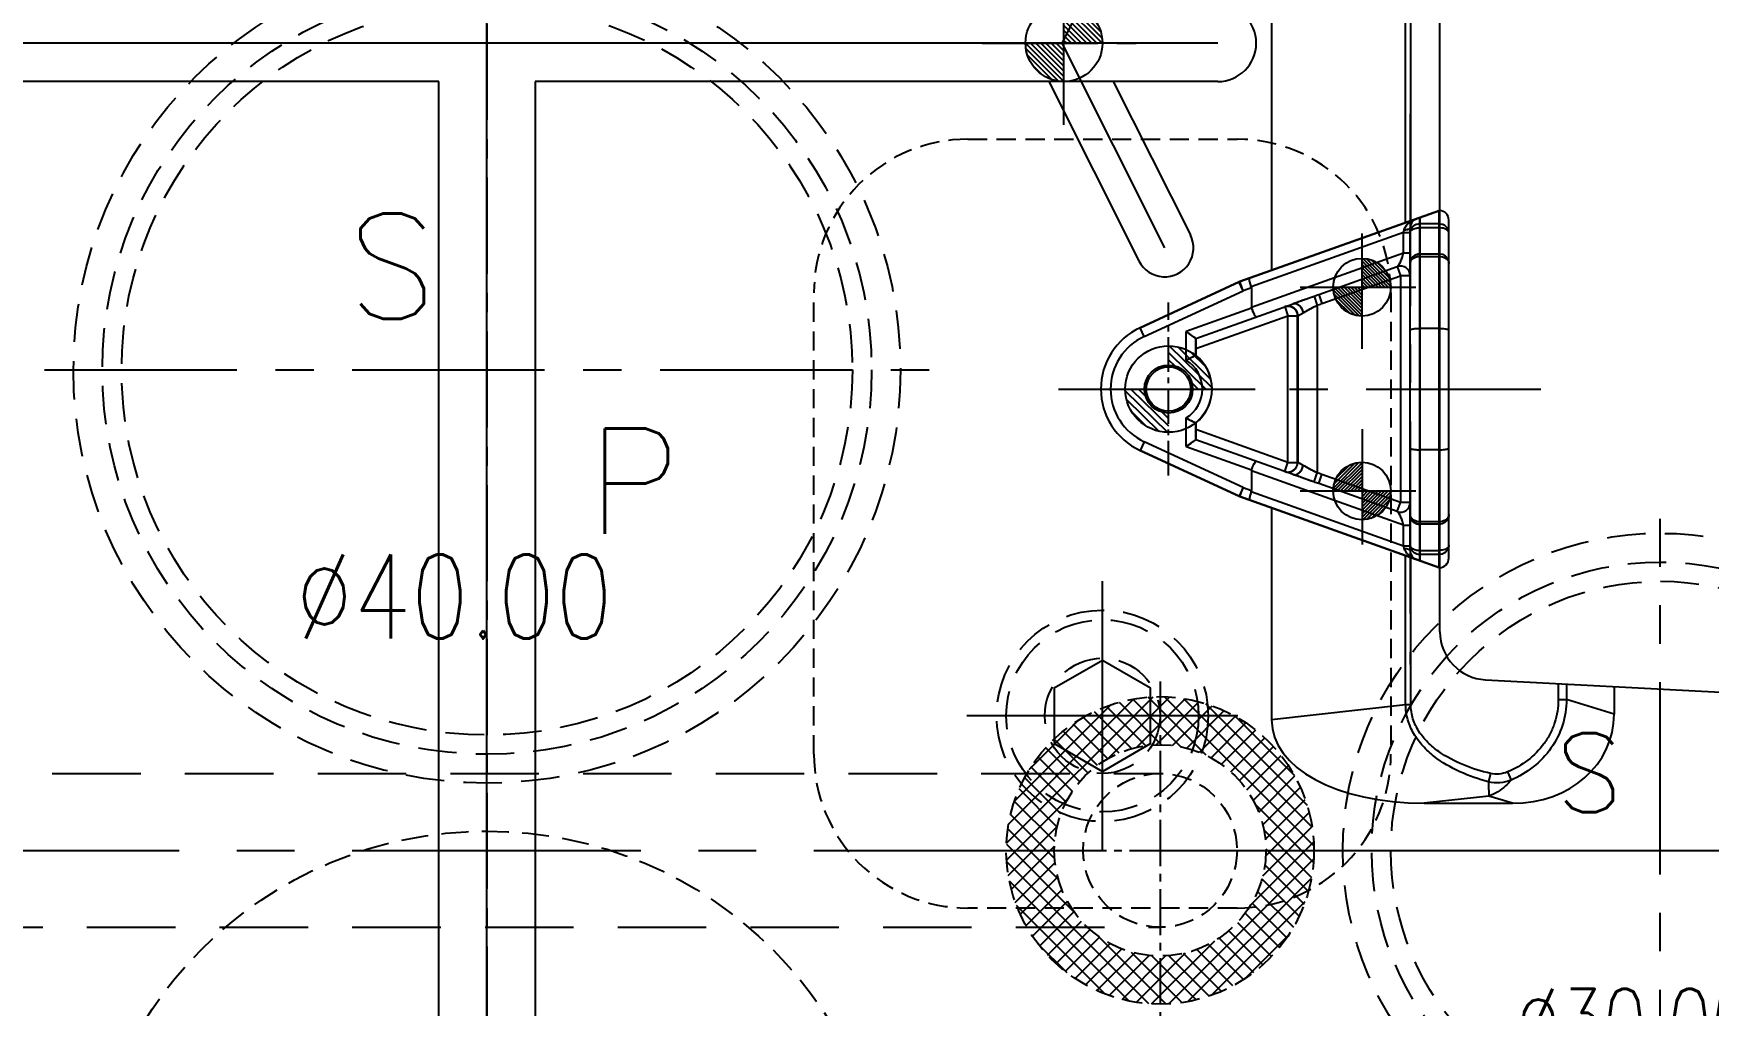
# Model space of a CAD drawing. Header units: millimetres. Extents: x 23490 to 24685, y -23248 to -22403.
# Drawn here: x 24048.7 to 24135.8, y -22623.6 to -22573 of the extents above; entities that cross this region are included whole.
import ezdxf

# ---------------------------------------------------------------- set-up
doc = ezdxf.new("R2010")
doc.units = ezdxf.units.MM
doc.header["$LTSCALE"] = 8
for name, pattern in [('CENTER', [2, 1.25, -0.25, 0.25, -0.25]), ('CENTER2', [1.125, 0.75, -0.125, 0.125, -0.125]), ('HIDDEN', [0.375, 0.25, -0.125]), ('HIDDEN2', [0.1875, 0.125, -0.0625])]:
    doc.linetypes.add(name, pattern=pattern)
doc.layers.get('DEFPOINTS').update_dxf_attribs({"color": 6})
for name, color, linetype in [('Cav-cor', 30, 'Continuous'), ('CL', 1, 'Continuous'), ('PIN', 5, 'Continuous'), ('PRODUCT', 1, 'Continuous'), ('SCREW', 52, 'HIDDEN'), ('SP', 3, 'Continuous'), ('WT', 4, 'Continuous')]:
    doc.layers.add(name, color=color, linetype=linetype)
doc.layers.add('dim', color=3, linetype='Continuous', lineweight=15)
doc.styles.get("Standard").update_dxf_attribs({"font": 'txt.shx', "width": 0.8, "bigfont": 'chineset.shx'})
doc.dimstyles.new('ISO-25', dxfattribs={"dimtxt": 5, "dimasz": 4, "dimexe": 0.3, "dimexo": 0.3, "dimtad": 0, "dimzin": 1, "dimdsep": 46, "dimtxsty": 'Standard', "dimcen": 0, "dimclrd": 3, "dimclre": 3, "dimclrt": 3, "dimazin": 0, "dimtfac": 1, "dimtofl": 0, "dimtmove": 0, "dimatfit": 0, "dimfxl": 0, "dimarcsym": 0})

# ---------------------------------------------------------------- blocks, each defined once
blk = doc.blocks.new('20160825.183103')
at = {"layer": 'SP', "linetype": 'CENTER'}
for p, q in [((0, -23), (0, 23)), ((-23, 0), (23, 0))]:
    blk.add_line(p, q, dxfattribs=at)
at = {"layer": 'SP', "linetype": 'HIDDEN'}
for radius in [21.5, 20, 19]:
    blk.add_circle((0, 0), radius, dxfattribs=at)
at = {"layer": 'SP'}
for s, p in [('S', (-7.275, 2.66)), ('P', (5.184, -8.523))]:
    blk.add_text(s, height=5.481, dxfattribs=at).set_placement(p)
at = {"layer": 'SP', "color": 6, "insert": (-1.7, -11.791), "char_height": 4.375, "attachment_point": 5}
blk.add_mtext('%%c40.00', dxfattribs=at)
blk = doc.blocks.new('20160826.095208')
at = {"layer": 'SP', "linetype": 'CENTER'}
for p, q in [((0, -17.25), (0, 17.25)), ((-17.25, 0), (17.25, 0))]:
    blk.add_line(p, q, dxfattribs=at)
at = {"layer": 'SP', "linetype": 'HIDDEN'}
for radius in [16.5, 15, 14]:
    blk.add_circle((0, 0), radius, dxfattribs=at)
at = {"layer": 'SP'}
for s, p in [('S', (-5.456, 1.995)), ('P', (3.888, -6.392))]:
    blk.add_text(s, height=4.111, dxfattribs=at).set_placement(p)
at = {"layer": 'SP', "color": 6, "insert": (-1.275, -8.844), "char_height": 3.2812, "attachment_point": 5}
blk.add_mtext('Ø30.00', dxfattribs=at)
blk = doc.blocks.new('20100512.182342')
at = {"linetype": 'HIDDEN'}
blk.add_circle((0, 0), 5.5, dxfattribs=at)
at = {"layer": 'SCREW', "linetype": 'CENTER', "ltscale": 5}
for p, q in [((0, -7.042), (0, 7.042)), ((-7, 0), (7, 0))]:
    blk.add_line(p, q, dxfattribs=at)
at = {"layer": 'SCREW', "linetype": 'Continuous'}
blk.add_lwpolyline([(-1.443, 2.5), (-2.887, 0), (-1.443, -2.5), (1.443, -2.5), (2.887, 0), (1.443, 2.5)], close=True, dxfattribs=at)
at = {"layer": 'SCREW'}
for radius in [5, 3]:
    blk.add_circle((0, 0), radius, dxfattribs=at)
blk = doc.blocks.new('20150513.114820')
at = {"layer": 'WT', "linetype": 'Continuous'}
h = blk.add_hatch(dxfattribs=at)
h.set_pattern_fill('ANSI37', color=125, scale=5, angle=270, style=0)
h.set_pattern_definition([(315, (23425.0146, -23957.4168), (0.441941738, 0.441941738), []), (45, (23425.0146, -23957.4168), (-0.441941738, 0.441941738), [])])
h.paths.add_polyline_path([(8, 0), (5.5, 0, 1), (-5.5, 0), (-8, 0, -1)])
h.paths.add_polyline_path([(-8, 0), (-5.5, 0, 0.414214), (0, -5.5, 0.414214), (5.5, 0), (8, 0, -0.414214), (0, -8, -0.414214)])
at = {"layer": 'WT', "color": 125, "linetype": 'CENTER2', "ltscale": 0.4}
for p, q in [((0, 8.788), (0, -8.788)), ((8.788, 0), (-8.788, 0))]:
    blk.add_line(p, q, dxfattribs=at)
at = {"layer": 'WT', "color": 125, "linetype": 'HIDDEN2'}
for radius in [8, 5.5, 4]:
    blk.add_circle((0, 0), radius, dxfattribs=at)
blk = doc.blocks.new('*D26571')
at = {"layer": 'DEFPOINTS', "color": 0}
for p in [(24107.3, -22615.491), (24182.3, -22615.491), (24144.3, -22755.491)]:
    blk.add_point(p, dxfattribs=at)
at = {"layer": 'dim', "color": 3, "lineweight": -2}
for p, q in [((24107.6, -22615.491), (24182.6, -22615.491)), ((24182.3, -22619.491), (24182.3, -22676.532)), ((24182.3, -22751.491), (24182.3, -22694.449)), ((24144.6, -22755.491), (24182.6, -22755.491))]:
    blk.add_line(p, q, dxfattribs=at)
at = {"layer": 'dim', "color": 3}
for points in [[(24182.967, -22619.491), (24181.634, -22619.491), (24182.3, -22615.491)], [(24181.634, -22751.491), (24182.967, -22751.491), (24182.3, -22755.491)]]:
    blk.add_solid(points, dxfattribs=at)
at = {"layer": 'dim', "color": 3, "insert": (24182.3, -22685.491), "char_height": 5, "attachment_point": 5, "rotation": 90}
blk.add_mtext('140.00', dxfattribs=at)
blk = doc.blocks.new('*D26572')
at = {"layer": 'DEFPOINTS', "color": 0}
for p in [(24107.3, -22527.491), (24193.451, -22527.491), (24144.3, -22755.491)]:
    blk.add_point(p, dxfattribs=at)
at = {"layer": 'dim', "color": 3, "lineweight": -2}
for p, q in [((24107.6, -22527.491), (24193.751, -22527.491)), ((24193.451, -22531.491), (24193.451, -22631.532)), ((24193.451, -22751.491), (24193.451, -22651.449)), ((24144.6, -22755.491), (24193.751, -22755.491))]:
    blk.add_line(p, q, dxfattribs=at)
at = {"layer": 'dim', "color": 3}
for points in [[(24194.117, -22531.491), (24192.784, -22531.491), (24193.451, -22527.491)], [(24192.784, -22751.491), (24194.117, -22751.491), (24193.451, -22755.491)]]:
    blk.add_solid(points, dxfattribs=at)
at = {"layer": 'dim', "color": 3, "insert": (24193.451, -22641.491), "char_height": 5, "attachment_point": 5, "rotation": 90}
blk.add_mtext('228.00', dxfattribs=at)

msp = doc.modelspace()

# ---------------------------------------------------------------- hatches: boundary and pattern name
at = {"layer": 'PIN', "linetype": 'Continuous'}
h = msp.add_hatch(dxfattribs=at)
h.set_pattern_fill('ANSI31', color=141, scale=1.5, angle=90, style=0)
h.set_pattern_definition([(135, (24307.58231, -22587.73048), (-0.13258252, -0.13258252), [])])
h.paths.add_polyline_path([(24102.3, -22573.491), (24100.3, -22573.491, 0.414214), (24102.3, -22575.491)])
h.paths.add_polyline_path([(24102.3, -22571.491), (24102.3, -22573.491), (24104.3, -22573.491, 0.414214)])
h = msp.add_hatch(dxfattribs=at)
h.set_pattern_fill('ANSI31', color=3, angle=90, style=0)
h.set_pattern_definition([(135, (24323.08231, -22600.43048), (-0.08838835, -0.08838835), [])])
h.paths.add_polyline_path([(24117.8, -22586.191), (24116.3, -22586.191, 0.414214), (24117.8, -22587.691)])
h.paths.add_polyline_path([(24117.8, -22584.691), (24117.8, -22586.191), (24119.3, -22586.191, 0.414214)])
h = msp.add_hatch(dxfattribs=at)
h.set_pattern_fill('ANSI31', color=216, scale=2.181818, angle=90.5, style=0)
h.set_pattern_definition([(135.5, (23661.01505, -22840.39283), (-0.19115707, -0.19452285), [])])
h.paths.add_polyline_path([(24107.738, -22589.241, -0.414214), (24109.988, -22591.491), (24108.988, -22591.491, 0.414214), (24107.738, -22590.241)])
h.paths.add_polyline_path([(24105.488, -22591.491), (24106.488, -22591.491, 0.414214), (24107.738, -22592.741), (24107.738, -22593.741, -0.414214)])
h = msp.add_hatch(dxfattribs=at)
h.set_pattern_fill('ANSI31', color=3, angle=270, style=0)
h.set_pattern_definition([(225, (24323.08231, -22582.55105), (-0.08838835, 0.08838835), [])])
h.paths.add_polyline_path([(24117.8, -22596.791), (24116.3, -22596.791, -0.414214), (24117.8, -22595.291)])
h.paths.add_polyline_path([(24117.8, -22598.291), (24117.8, -22596.791), (24119.3, -22596.791, -0.414214)])

# ---------------------------------------------------------------- linework, layer by layer
at = {"linetype": 'HIDDEN2'}
msp.add_lwpolyline([(24111.3, -22618.491), (24097.3, -22618.491, -0.414214), (24089.3, -22610.491), (24089.3, -22586.491, -0.414214), (24097.3, -22578.491), (24111.3, -22578.491, -0.414214), (24119.3, -22586.491), (24119.3, -22610.491, -0.414214)], format="xyb", close=True, dxfattribs=at)
at = {"color": 8, "linetype": 'HIDDEN', "ltscale": 0.7}
msp.add_circle((24072.3, -22635.491), 21, dxfattribs=at)
at = {"layer": 'Cav-cor', "color": 241}
for p, q in [((24121.85, -22604.118), (24121.85, -22542.863)), ((24072.3, -22686.428), (24072.3, -22547.491)), ((24113.096, -22561.669), (24113.096, -22585.313)), ((24107.536, -22562.834), (24102.182, -22573.491)), ((24120.067, -22582.828), (24120.067, -22564.154)), ((24120.336, -22582.732), (24120.336, -22564.25)), ((24110.3, -22573.491), (24031.48, -22573.491)), ((24102.182, -22573.491), (24107.536, -22584.148)), ((24069.8, -22575.491), (24038.48, -22575.491)), ((24069.8, -22660.415), (24069.8, -22575.491)), ((24074.8, -22575.491), (24074.8, -22660.415)), ((24110.3, -22575.491), (24074.8, -22575.491)), ((24101.508, -22575.491), (24106.195, -22584.821)), ((24104.866, -22575.491), (24108.876, -22583.474)), ((24111.446, -22585.901), (24121.841, -22582.196)), ((24121.808, -22600.774), (24121.808, -22582.207)), ((24119.96, -22583.342), (24112.038, -22586.166)), ((24119.96, -22584.409), (24119.96, -22583.342)), ((24119.96, -22583.342), (24120.3, -22583.342)), ((24120.3, -22599.882), (24120.3, -22583.099)), ((24120.803, -22600.416), (24120.803, -22582.566)), ((24121.808, -22582.899), (24120.803, -22582.899)), ((24121.808, -22583.1), (24120.803, -22583.1)), ((24112.046, -22587.23), (24119.96, -22584.409)), ((24119.96, -22584.409), (24120.3, -22584.409)), ((24120.3, -22584.96), (24120.331, -22584.788)), ((24120.331, -22584.788), (24120.418, -22584.638)), ((24120.418, -22584.638), (24120.551, -22584.526)), ((24120.803, -22584.458), (24121.808, -22584.458)), ((24120.803, -22584.587), (24121.808, -22584.587)), ((24121.808, -22584.458), (24121.85, -22584.46)), ((24111.403, -22585.918), (24106.26, -22588.299)), ((24111.615, -22586.374), (24111.403, -22585.918)), ((24111.615, -22586.374), (24111.446, -22585.901)), ((24115.545, -22586.574), (24119.629, -22585.118)), ((24115.714, -22587.047), (24119.798, -22585.591)), ((24119.629, -22585.118), (24119.798, -22585.591)), ((24119.798, -22585.591), (24119.798, -22597.39)), ((24120.3, -22585.591), (24119.798, -22585.591)), ((24106.472, -22588.755), (24111.615, -22586.374)), ((24112.046, -22586.221), (24111.615, -22586.374)), ((24112.046, -22586.221), (24112.046, -22587.23)), ((24115.303, -22586.658), (24115.459, -22587.134)), ((24115.545, -22586.574), (24115.714, -22587.047)), ((24112.055, -22587.284), (24108.652, -22588.497)), ((24109.155, -22588.852), (24114.212, -22587.049)), ((24109.155, -22589.385), (24113.948, -22587.677)), ((24113.779, -22587.203), (24113.948, -22587.677)), ((24113.948, -22595.305), (24113.948, -22587.677)), ((24113.948, -22587.677), (24114.45, -22587.677)), ((24114.45, -22595.305), (24114.45, -22587.677)), ((24114.454, -22587.675), (24114.74, -22587.522)), ((24115.459, -22587.134), (24115.459, -22595.847)), ((24106.472, -22588.755), (24106.26, -22588.299)), ((24108.652, -22589.989), (24108.652, -22588.497)), ((24109.155, -22588.852), (24108.652, -22588.497)), ((24121.808, -22588.333), (24120.803, -22588.333)), ((24109.155, -22588.852), (24109.155, -22589.729)), ((24108.652, -22594.484), (24108.652, -22592.993)), ((24109.155, -22593.253), (24109.155, -22594.13)), ((24113.948, -22595.305), (24109.155, -22593.596)), ((24106.472, -22594.227), (24106.26, -22594.683)), ((24111.615, -22596.607), (24106.472, -22594.227)), ((24108.652, -22594.484), (24109.155, -22594.13)), ((24108.652, -22594.484), (24112.055, -22595.697)), ((24114.212, -22595.933), (24109.155, -22594.13)), ((24121.808, -22594.649), (24120.803, -22594.649)), ((24106.26, -22594.683), (24111.403, -22597.063)), ((24113.779, -22595.778), (24113.948, -22595.305)), ((24113.948, -22595.305), (24114.45, -22595.305)), ((24114.74, -22595.459), (24114.454, -22595.306)), ((24112.046, -22595.752), (24112.046, -22596.761)), ((24119.96, -22598.573), (24112.046, -22595.752)), ((24115.303, -22596.323), (24115.459, -22595.847)), ((24115.545, -22596.408), (24115.714, -22595.935)), ((24119.629, -22597.864), (24115.545, -22596.408)), ((24119.798, -22597.39), (24115.714, -22595.935)), ((24111.615, -22596.607), (24111.403, -22597.063)), ((24111.446, -22597.08), (24111.615, -22596.607)), ((24111.446, -22597.08), (24121.848, -22600.789)), ((24111.615, -22596.607), (24112.046, -22596.761)), ((24112.038, -22596.816), (24119.96, -22599.64)), ((24113.096, -22597.669), (24113.096, -22608.704)), ((24119.629, -22597.864), (24119.798, -22597.39)), ((24120.3, -22597.39), (24119.798, -22597.39)), ((24120.332, -22598.196), (24120.3, -22598.025)), ((24119.96, -22598.573), (24120.3, -22598.573)), ((24119.96, -22599.64), (24119.96, -22598.573)), ((24120.419, -22598.345), (24120.332, -22598.196)), ((24120.552, -22598.457), (24120.419, -22598.345)), ((24120.715, -22598.516), (24120.552, -22598.457)), ((24120.803, -22598.523), (24120.715, -22598.516)), ((24121.808, -22598.395), (24120.803, -22598.395)), ((24121.808, -22598.523), (24120.803, -22598.523)), ((24121.85, -22598.522), (24121.808, -22598.523)), ((24119.96, -22599.64), (24120.3, -22599.64)), ((24120.803, -22599.882), (24121.808, -22599.882)), ((24120.067, -22607.921), (24120.067, -22600.154)), ((24120.336, -22607.921), (24120.336, -22600.25)), ((24120.803, -22600.082), (24121.808, -22600.082)), ((24124.219, -22606.615), (24152.3, -22608.087)), ((24128.002, -22606.813), (24128.002, -22607.649)), ((24128.435, -22606.836), (24128.435, -22607.649)), ((24128.002, -22607.649), (24128.435, -22607.649)), ((24130.901, -22608.402), (24128.435, -22607.649)), ((24130.901, -22606.965), (24130.901, -22608.402)), ((24120.067, -22607.921), (24113.096, -22608.704)), ((24120.336, -22607.921), (24120.067, -22607.921)), ((24124.476, -22611.49), (24124.375, -22611.92)), ((24125.365, -22611.409), (24125.546, -22611.839)), ((24124.393, -22612.661), (24121.036, -22613.038)), ((24125.629, -22613.038), (24124.393, -22612.661)), ((24121.036, -22613.038), (24125.629, -22613.038))]:
    msp.add_line(p, q, dxfattribs=at)
msp.add_lwpolyline([(24120.551, -22584.526), (24120.714, -22584.466), (24120.803, -22584.458)], dxfattribs=at)
msp.add_circle((24107.738, -22591.491), 1.156, dxfattribs=at)
for centre, radius, start, end in [((24110.3, -22573.491), 2, 270, 90), ((24117.494, -22582.697), 2.549, 345.35364, 348.40996), ((24120.803, -22583.099), 0.502, 122.72387, 180), ((24120.737, -22583.365), 0.437, 160.66754, 177.03944), ((24120.803, -22583.443), 0.543, 90.02404, 106.631), ((24121.808, -22583.443), 0.544, 85.51606, 89.99973), ((24121.811, -22583.956), 0.856, 87.34896, 90.19468), ((24107.536, -22584.148), 1.5, 206.67116, 26.67116), ((24120.801, -22584.96), 0.501, 90.04701, 179.93482), ((24121.808, -22585.262), 0.675, 86.39361, 90.00013), ((24121.808, -22584.96), 0.503, 85.14887, 87.57423), ((24111.615, -22586.374), 0.502, 109.62, 114.83377), ((24119.798, -22585.591), 0.502, 0, 109.62008), ((24108.987, -22568.176), 19.532, 288.86586, 289.62059), ((24113.948, -22587.677), 0.503, 0.00642, 109.55526), ((24112.105, -22576.923), 10.748, 288.18227, 289.62095), ((24107.738, -22591.491), 3.518, 114.83377, 245.16623), ((24121.808, -22591.193), 2.86, 89.14944, 90.00076), ((24107.738, -22591.491), 3.015, 114.83377, 245.16623), ((24107.738, -22591.491), 1.759, 301.33449, 58.66621), ((24107.738, -22591.491), 2.261, 308.80462, 51.19538), ((24121.808, -22591.788), 2.86, 269.99924, 270.85056), ((24113.948, -22595.305), 0.503, 250.44748, 359.9958), ((24108.987, -22614.806), 19.532, 70.37941, 71.13414), ((24112.105, -22606.059), 10.748, 70.37905, 71.81773), ((24111.615, -22596.607), 0.502, 245.16623, 250.38), ((24119.798, -22597.39), 0.502, 250.38, 0), ((24120.798, -22598.021), 0.498, 180.00345, 269.95329), ((24121.808, -22597.72), 0.675, 269.99987, 273.60639), ((24121.808, -22598.022), 0.502, 272.42814, 274.85303), ((24117.475, -22600.288), 2.568, 11.60143, 14.63497), ((24120.803, -22599.882), 0.502, 180, 213.39476), ((24121.808, -22598.929), 0.953, 269.99932, 272.55498), ((24120.803, -22599.539), 0.543, 253.369, 269.97596), ((24121.808, -22599.538), 0.544, 270.00027, 274.48394), ((24124.35, -22604.118), 2.5, 180, 267)]:
    msp.add_arc(centre, radius, start, end, dxfattribs=at)
for centre, major_axis, ratio, start_param, end_param in [((24110.57, -22586.747), (1.464, 0.589), 0.316067, -0.126521, -0.018099), ((24113.605, -22586.732), (1.55, 0.553), 0.305348, 3.03317, 3.141593), ((24113.605, -22596.25), (1.55, -0.553), 0.305348, -3.141593, -3.03317), ((24110.57, -22596.235), (1.464, -0.589), 0.316067, 0.018099, 0.126521), ((24125.128, -22607.961), (-5.586, 1.706), 0.856101, 1.913465, 3.397327), ((24122.397, -22607.961), (9.284, 1.044), 0.535174, 3.081504, 4.505349)]:
    msp.add_ellipse(centre, major_axis=major_axis, ratio=ratio, start_param=start_param, end_param=end_param, dxfattribs=at)
for points, knots in [([(24119.991, -22583.209), (24119.997, -22583.178), (24120.037, -22583.059), (24120.118, -22582.957), (24120.185, -22582.893)], [0, 0, 0, 0, 0.253508, 1, 1, 1, 1]), ([(24119.991, -22583.209), (24120.033, -22583.205), (24120.109, -22583.195), (24120.184, -22583.177), (24120.216, -22583.165)], [0, 0, 0, 0, 0.55517, 1, 1, 1, 1]), ([(24120.216, -22583.165), (24120.228, -22583.161), (24120.25, -22583.152), (24120.282, -22583.134), (24120.3, -22583.113), (24120.3, -22583.099)], [0, 0, 0, 0, 0.353714, 0.633736, 1, 1, 1, 1]), ([(24120.3, -22583.364), (24120.3, -22583.335), (24120.322, -22583.272), (24120.369, -22583.229), (24120.396, -22583.208)], [0, 0, 0, 0, 0.453976, 1, 1, 1, 1]), ([(24120.507, -22582.988), (24120.466, -22583.016), (24120.391, -22583.085), (24120.341, -22583.174), (24120.325, -22583.22)], [0, 0, 0, 0, 0.505919, 1, 1, 1, 1]), ([(24120.396, -22583.208), (24120.412, -22583.197), (24120.49, -22583.15), (24120.578, -22583.124), (24120.648, -22583.113)], [0, 0, 0, 0, 0.222518, 1, 1, 1, 1]), ([(24120.648, -22583.113), (24120.66, -22583.11), (24120.712, -22583.103), (24120.764, -22583.1), (24120.803, -22583.1)], [0, 0, 0, 0, 0.246555, 1, 1, 1, 1]), ([(24119.629, -22585.118), (24119.643, -22585.113), (24119.672, -22585.087), (24119.711, -22585.036), (24119.753, -22584.964), (24119.814, -22584.841), (24119.888, -22584.655), (24119.937, -22584.495), (24119.96, -22584.409)], [0, 0, 0, 0, 0.057317, 0.140149, 0.24506, 0.368646, 0.661518, 1, 1, 1, 1]), ([(24120.3, -22584.96), (24120.3, -22584.921), (24120.318, -22584.839), (24120.367, -22584.771), (24120.396, -22584.741)], [0, 0, 0, 0, 0.483101, 1, 1, 1, 1]), ([(24120.396, -22584.741), (24120.446, -22584.69), (24120.577, -22584.612), (24120.726, -22584.587), (24120.803, -22584.587)], [0, 0, 0, 0, 0.47685, 1, 1, 1, 1]), ([(24112.038, -22586.166), (24112.019, -22586.11), (24111.987, -22586.008), (24111.955, -22585.872), (24111.943, -22585.781), (24111.947, -22585.734), (24111.955, -22585.719), (24111.961, -22585.718)], [0, 0, 0, 0, 0.379385, 0.693298, 0.903881, 0.964584, 1, 1, 1, 1]), ([(24114.212, -22587.049), (24114.388, -22586.986), (24114.748, -22586.847), (24115.114, -22586.723), (24115.303, -22586.658)], [0, 0, 0, 0, 0.482771, 1, 1, 1, 1]), ([(24112.055, -22587.284), (24112.077, -22587.345), (24112.12, -22587.456), (24112.186, -22587.597), (24112.24, -22587.687), (24112.275, -22587.726), (24112.292, -22587.733), (24112.298, -22587.731)], [0, 0, 0, 0, 0.373097, 0.689334, 0.903847, 0.965327, 1, 1, 1, 1]), ([(24114.212, -22587.049), (24114.262, -22587.031), (24114.387, -22587.032), (24114.551, -22587.136), (24114.678, -22587.306), (24114.727, -22587.448), (24114.74, -22587.522)], [0, 0, 0, 0, 0.203985, 0.441161, 0.713749, 1, 1, 1, 1]), ([(24114.74, -22587.522), (24114.793, -22587.494), (24114.902, -22587.429), (24115.137, -22587.292), (24115.329, -22587.199), (24115.459, -22587.134)], [0, 0, 0, 0, 0.220282, 0.46655, 1, 1, 1, 1]), ([(24120.3, -22588.422), (24120.3, -22588.416), (24120.312, -22588.4), (24120.361, -22588.376), (24120.463, -22588.354), (24120.619, -22588.337), (24120.738, -22588.333), (24120.803, -22588.333)], [0, 0, 0, 0, 0.038044, 0.100806, 0.314869, 0.629175, 1, 1, 1, 1]), ([(24108.652, -22589.989), (24108.712, -22589.955), (24108.878, -22589.865), (24109.047, -22589.78), (24109.155, -22589.729)], [0, 0, 0, 0, 0.364509, 1, 1, 1, 1]), ([(24108.652, -22592.993), (24108.712, -22593.027), (24108.878, -22593.117), (24109.047, -22593.201), (24109.155, -22593.253)], [0, 0, 0, 0, 0.364509, 1, 1, 1, 1]), ([(24120.3, -22594.559), (24120.3, -22594.566), (24120.312, -22594.582), (24120.361, -22594.605), (24120.463, -22594.628), (24120.619, -22594.645), (24120.738, -22594.649), (24120.803, -22594.649)], [0, 0, 0, 0, 0.038044, 0.100806, 0.314869, 0.629175, 1, 1, 1, 1]), ([(24112.055, -22595.697), (24112.077, -22595.637), (24112.12, -22595.525), (24112.186, -22595.384), (24112.24, -22595.295), (24112.275, -22595.256), (24112.292, -22595.248), (24112.298, -22595.25)], [0, 0, 0, 0, 0.373097, 0.689334, 0.903847, 0.965327, 1, 1, 1, 1]), ([(24114.212, -22595.933), (24114.262, -22595.951), (24114.387, -22595.949), (24114.551, -22595.846), (24114.678, -22595.675), (24114.727, -22595.533), (24114.74, -22595.459)], [0, 0, 0, 0, 0.204014, 0.44118, 0.713754, 1, 1, 1, 1]), ([(24115.459, -22595.847), (24115.329, -22595.783), (24115.137, -22595.69), (24114.902, -22595.553), (24114.793, -22595.487), (24114.74, -22595.459)], [0, 0, 0, 0, 0.53345, 0.779718, 1, 1, 1, 1]), ([(24115.303, -22596.323), (24115.114, -22596.259), (24114.748, -22596.135), (24114.388, -22595.995), (24114.212, -22595.933)], [0, 0, 0, 0, 0.517229, 1, 1, 1, 1]), ([(24112.038, -22596.816), (24112.019, -22596.871), (24111.987, -22596.974), (24111.955, -22597.11), (24111.943, -22597.201), (24111.947, -22597.248), (24111.955, -22597.262), (24111.961, -22597.264)], [0, 0, 0, 0, 0.379385, 0.693298, 0.903881, 0.964584, 1, 1, 1, 1]), ([(24119.96, -22598.573), (24119.937, -22598.486), (24119.888, -22598.326), (24119.814, -22598.141), (24119.753, -22598.017), (24119.711, -22597.946), (24119.672, -22597.894), (24119.643, -22597.869), (24119.629, -22597.864)], [0, 0, 0, 0, 0.338482, 0.631354, 0.75494, 0.859851, 0.942683, 1, 1, 1, 1]), ([(24120.396, -22598.241), (24120.367, -22598.211), (24120.318, -22598.143), (24120.3, -22598.061), (24120.3, -22598.021)], [0, 0, 0, 0, 0.516899, 1, 1, 1, 1]), ([(24120.648, -22598.376), (24120.623, -22598.37), (24120.531, -22598.342), (24120.446, -22598.291), (24120.396, -22598.241)], [0, 0, 0, 0, 0.265203, 1, 1, 1, 1]), ([(24119.991, -22599.772), (24120.033, -22599.776), (24120.109, -22599.787), (24120.184, -22599.805), (24120.216, -22599.816)], [0, 0, 0, 0, 0.55517, 1, 1, 1, 1]), ([(24120.216, -22599.816), (24120.228, -22599.821), (24120.25, -22599.83), (24120.282, -22599.847), (24120.3, -22599.869), (24120.3, -22599.882)], [0, 0, 0, 0, 0.353706, 0.633725, 1, 1, 1, 1]), ([(24120.3, -22599.618), (24120.3, -22599.646), (24120.322, -22599.709), (24120.369, -22599.753), (24120.396, -22599.773)], [0, 0, 0, 0, 0.453974, 1, 1, 1, 1]), ([(24120.396, -22599.773), (24120.412, -22599.785), (24120.49, -22599.832), (24120.578, -22599.857), (24120.648, -22599.869)], [0, 0, 0, 0, 0.222517, 1, 1, 1, 1]), ([(24120.648, -22599.869), (24120.66, -22599.871), (24120.712, -22599.879), (24120.764, -22599.882), (24120.803, -22599.882)], [0, 0, 0, 0, 0.246555, 1, 1, 1, 1]), ([(24128.002, -22607.649), (24128.002, -22608.053), (24127.906, -22608.666), (24127.595, -22609.417), (24127.171, -22610.112), (24126.451, -22610.845), (24125.739, -22611.252), (24125.365, -22611.409)], [0, 0, 0, 0, 0.249713, 0.374934, 0.500176, 0.750002, 1, 1, 1, 1]), ([(24128.435, -22607.649), (24128.431, -22608.096), (24128.289, -22608.996), (24127.677, -22610.214), (24126.737, -22611.198), (24125.956, -22611.66), (24125.546, -22611.839)], [0, 0, 0, 0, 0.249963, 0.49991, 0.749912, 1, 1, 1, 1]), ([(24124.375, -22611.92), (24123.867, -22611.787), (24122.87, -22611.447), (24121.722, -22610.784), (24120.944, -22610.073), (24120.467, -22609.439), (24120.147, -22608.711), (24120.069, -22608.183), (24120.067, -22607.921)], [0, 0, 0, 0, 0.249926, 0.499667, 0.624793, 0.749909, 0.874965, 1, 1, 1, 1]), ([(24124.476, -22611.49), (24124, -22611.378), (24123.062, -22611.089), (24121.967, -22610.519), (24121.209, -22609.894), (24120.736, -22609.325), (24120.412, -22608.657), (24120.336, -22608.165), (24120.336, -22607.921)], [0, 0, 0, 0, 0.250057, 0.499895, 0.625022, 0.750107, 0.875081, 1, 1, 1, 1]), ([(24125.546, -22611.839), (24125.361, -22611.911), (24124.969, -22612.001), (24124.567, -22611.968), (24124.375, -22611.92)], [0, 0, 0, 0, 0.499901, 1, 1, 1, 1]), ([(24124.375, -22611.92), (24124.376, -22612.003), (24124.38, -22612.25), (24124.387, -22612.497), (24124.393, -22612.661)], [0, 0, 0, 0, 0.337257, 1, 1, 1, 1]), ([(24125.546, -22611.839), (24125.458, -22611.939), (24125.128, -22612.279), (24124.718, -22612.554), (24124.393, -22612.661)], [0, 0, 0, 0, 0.280866, 1, 1, 1, 1]), ([(24125.365, -22611.409), (24125.226, -22611.467), (24124.93, -22611.544), (24124.623, -22611.525), (24124.476, -22611.49)], [0, 0, 0, 0, 0.50023, 1, 1, 1, 1])]:
    msp.add_open_spline(points, degree=3, knots=knots, dxfattribs=at)
for points in [[(24120.185, -22582.893), (24120.265, -22582.817), (24120.359, -22582.754), (24120.457, -22582.703)], [(24120.648, -22582.922), (24120.598, -22582.937), (24120.55, -22582.959), (24120.507, -22582.988)], [(24113.934, -22587.174), (24114.013, -22587.172), (24114.096, -22587.19), (24114.167, -22587.225)], [(24114.167, -22587.225), (24114.239, -22587.259), (24114.303, -22587.313), (24114.351, -22587.377)], [(24113.936, -22595.807), (24114.016, -22595.809), (24114.098, -22595.791), (24114.169, -22595.756)], [(24120.803, -22598.395), (24120.751, -22598.395), (24120.698, -22598.389), (24120.648, -22598.376)], [(24120.026, -22599.876), (24120.01, -22599.843), (24119.998, -22599.808), (24119.991, -22599.772)], [(24120.091, -22599.983), (24120.066, -22599.95), (24120.044, -22599.914), (24120.026, -22599.876)], [(24120.3, -22599.618), (24120.3, -22599.666), (24120.309, -22599.715), (24120.325, -22599.761)], [(24120.325, -22599.761), (24120.341, -22599.808), (24120.366, -22599.852), (24120.396, -22599.891)], [(24120.396, -22599.891), (24120.427, -22599.93), (24120.466, -22599.965), (24120.507, -22599.993)], [(24120.185, -22600.089), (24120.151, -22600.056), (24120.12, -22600.021), (24120.091, -22599.983)], [(24120.457, -22600.279), (24120.359, -22600.228), (24120.265, -22600.165), (24120.185, -22600.089)], [(24120.507, -22599.993), (24120.55, -22600.022), (24120.598, -22600.045), (24120.648, -22600.059)]]:
    msp.add_open_spline(points, degree=3, dxfattribs=at)
at = {"layer": 'CL', "color": 7, "linetype": 'CENTER', "ltscale": 0.5}
msp.add_line((24072.3, -22460.491), (24072.3, -22810.491), dxfattribs=at)
at = {"layer": 'CL', "color": 6, "linetype": 'CENTER'}
for p, q in [((24120.3, -22577.17), (24120.3, -22605.812)), ((24102.019, -22591.491), (24127.088, -22591.491))]:
    msp.add_line(p, q, dxfattribs=at)
at = {"layer": 'PIN', "color": 141, "linetype": 'CENTER2'}
for p, q in [((24102.3, -22577.736), (24102.3, -22569.245)), ((24098.055, -22573.491), (24106.546, -22573.491))]:
    msp.add_line(p, q, dxfattribs=at)
at = {"layer": 'PIN', "color": 3, "linetype": 'CENTER2'}
for p, q in [((24117.8, -22589.401), (24117.8, -22582.981)), ((24114.59, -22586.191), (24121.01, -22586.191)), ((24117.8, -22593.581), (24117.8, -22600.001)), ((24114.59, -22596.791), (24121.01, -22596.791))]:
    msp.add_line(p, q, dxfattribs=at)
at = {"layer": 'PIN', "color": 216, "linetype": 'CENTER2', "ltscale": 0.3}
for p, q in [((24107.738, -22595.991), (24107.738, -22586.991)), ((24103.238, -22591.491), (24112.238, -22591.491))]:
    msp.add_line(p, q, dxfattribs=at)
at = {"layer": 'PIN', "color": 141, "linetype": 'Continuous'}
msp.add_circle((24102.3, -22573.491), 2, dxfattribs=at)
at = {"layer": 'PIN', "color": 3, "linetype": 'Continuous'}
for centre in [(24117.8, -22586.191), (24117.8, -22596.791)]:
    msp.add_circle(centre, 1.5, dxfattribs=at)
at = {"layer": 'PIN', "color": 216}
for radius in [2.25, 1.25]:
    msp.add_circle((24107.738, -22591.491), radius, dxfattribs=at)
at = {"layer": 'PRODUCT', "linetype": 'Continuous'}
for p, q in [((24121.841, -22582.196), (24111.446, -22585.901)), ((24121.808, -22582.207), (24121.808, -22600.774)), ((24119.96, -22583.342), (24112.038, -22586.166)), ((24119.96, -22583.342), (24120.3, -22583.342)), ((24119.96, -22584.409), (24119.96, -22583.342)), ((24120.803, -22582.566), (24120.803, -22600.416)), ((24121.808, -22582.899), (24120.803, -22582.899)), ((24121.808, -22583.1), (24120.803, -22583.1)), ((24122.31, -22600.284), (24122.31, -22582.697)), ((24112.046, -22587.23), (24119.96, -22584.409)), ((24119.96, -22584.409), (24120.3, -22584.409)), ((24120.803, -22584.458), (24121.808, -22584.458)), ((24120.803, -22584.587), (24121.808, -22584.587)), ((24106.26, -22588.299), (24111.403, -22585.918)), ((24111.446, -22585.901), (24111.403, -22585.918)), ((24111.615, -22586.374), (24111.404, -22585.92)), ((24111.615, -22586.374), (24111.446, -22585.901)), ((24115.545, -22586.574), (24119.629, -22585.118)), ((24115.714, -22587.047), (24119.798, -22585.591)), ((24119.629, -22585.118), (24119.798, -22585.591)), ((24120.3, -22585.591), (24119.798, -22585.591)), ((24119.798, -22585.591), (24119.798, -22597.39)), ((24106.472, -22588.755), (24111.615, -22586.374)), ((24112.046, -22586.221), (24111.615, -22586.374)), ((24112.046, -22586.221), (24112.046, -22587.23)), ((24115.303, -22586.658), (24115.459, -22587.134)), ((24115.545, -22586.574), (24115.714, -22587.047)), ((24112.055, -22587.284), (24108.652, -22588.497)), ((24109.155, -22588.852), (24114.212, -22587.049)), ((24109.155, -22589.385), (24113.948, -22587.677)), ((24113.779, -22587.203), (24113.948, -22587.677)), ((24113.948, -22587.677), (24114.45, -22587.677)), ((24113.948, -22595.305), (24113.948, -22587.677)), ((24114.45, -22587.677), (24114.454, -22587.675)), ((24114.45, -22595.305), (24114.45, -22587.677)), ((24114.454, -22587.675), (24114.454, -22595.306)), ((24115.459, -22587.134), (24115.459, -22595.847)), ((24106.472, -22588.755), (24106.26, -22588.299)), ((24108.652, -22589.989), (24108.652, -22588.497)), ((24121.808, -22588.333), (24120.803, -22588.333)), ((24109.155, -22589.729), (24109.155, -22588.852)), ((24108.652, -22594.484), (24108.652, -22592.993)), ((24109.155, -22594.13), (24109.155, -22593.253)), ((24113.948, -22595.305), (24109.155, -22593.596)), ((24106.472, -22594.227), (24106.26, -22594.683)), ((24111.615, -22596.607), (24106.472, -22594.227)), ((24108.652, -22594.484), (24112.055, -22595.697)), ((24114.212, -22595.933), (24109.155, -22594.13)), ((24121.808, -22594.649), (24120.803, -22594.649)), ((24111.403, -22597.063), (24106.26, -22594.683)), ((24113.779, -22595.778), (24113.948, -22595.305)), ((24113.948, -22595.305), (24114.45, -22595.305)), ((24114.454, -22595.306), (24114.45, -22595.305)), ((24112.046, -22595.752), (24112.046, -22596.761)), ((24119.96, -22598.573), (24112.046, -22595.752)), ((24115.303, -22596.323), (24115.459, -22595.847)), ((24115.545, -22596.408), (24115.714, -22595.935)), ((24119.629, -22597.864), (24115.545, -22596.408)), ((24119.798, -22597.39), (24115.714, -22595.935)), ((24111.615, -22596.607), (24111.404, -22597.061)), ((24111.446, -22597.08), (24111.615, -22596.607)), ((24121.841, -22600.786), (24111.446, -22597.08)), ((24111.615, -22596.607), (24112.046, -22596.761)), ((24112.038, -22596.816), (24119.96, -22599.64)), ((24119.629, -22597.864), (24119.798, -22597.39)), ((24120.3, -22597.39), (24119.798, -22597.39)), ((24119.96, -22599.64), (24119.96, -22598.573)), ((24119.96, -22598.573), (24120.3, -22598.573)), ((24121.808, -22598.395), (24120.803, -22598.395)), ((24121.808, -22598.524), (24120.803, -22598.524)), ((24119.96, -22599.64), (24120.3, -22599.64)), ((24120.803, -22599.882), (24121.808, -22599.882)), ((24120.803, -22600.082), (24121.808, -22600.082))]:
    msp.add_line(p, q, dxfattribs=at)
for centre, radius, start, end in [((24121.808, -22582.697), 0.502, 0, 86.25069), ((24120.803, -22583.099), 0.502, 109.62, 180), ((24111.615, -22586.374), 0.502, 109.62, 114.83377), ((24119.798, -22585.591), 0.502, 359.99976, 109.62), ((24107.738, -22591.491), 3.518, 114.83377, 245.16623), ((24107.738, -22591.491), 3.015, 114.83377, 245.16623), ((24107.738, -22591.491), 1.759, 301.33449, 58.66621), ((24107.738, -22591.491), 2.261, 308.80462, 51.19538), ((24111.615, -22596.607), 0.502, 245.16623, 250.38), ((24119.798, -22597.39), 0.502, 250.38, 0), ((24120.803, -22599.882), 0.502, 180, 250.38), ((24121.808, -22600.285), 0.502, 273.74931, 0)]:
    msp.add_arc(centre, radius, start, end, dxfattribs=at)
for points, start_tangent, end_tangent in [([(24119.96, -22583.342), (24119.977, -22583.274), (24119.991, -22583.209)], (0.251703, 0.967805), (0.199734, 0.97985)), ([(24119.991, -22583.209), (24120.026, -22583.105), (24120.091, -22582.998), (24120.185, -22582.893), (24120.307, -22582.794), (24120.457, -22582.703), (24120.634, -22582.626)], (0.200236, 0.979748), (0.941851, 0.33603)), ([(24119.991, -22583.209), (24120.117, -22583.191), (24120.216, -22583.165), (24120.279, -22583.134), (24120.3, -22583.099)], (0.99515, 0.09837), (-0.000176, 1)), ([(24120.803, -22582.899), (24120.648, -22582.922), (24120.507, -22582.988), (24120.396, -22583.091), (24120.325, -22583.22), (24120.3, -22583.364)], (-1, 0), (0, -1)), ([(24122.31, -22583.364), (24122.286, -22583.22), (24122.214, -22583.091), (24122.103, -22582.988), (24121.963, -22582.922), (24121.808, -22582.899)], (0, 1), (-1, 0)), ([(24122.31, -22583.364), (24122.286, -22583.282), (24122.214, -22583.208), (24122.103, -22583.15), (24121.963, -22583.112), (24121.808, -22583.1)], (0, 1), (-0.999997, -0.002555)), ([(24119.629, -22585.118), (24119.667, -22585.09), (24119.713, -22585.029), (24119.765, -22584.938), (24119.819, -22584.823), (24119.872, -22584.689), (24119.92, -22584.548), (24119.96, -22584.409)], (0.942139, 0.335223), (0.251649, 0.967819)), ([(24120.3, -22584.96), (24120.325, -22584.805), (24120.396, -22584.665), (24120.507, -22584.554), (24120.648, -22584.482), (24120.803, -22584.458)], (0, 1), (1, 0)), ([(24120.3, -22584.96), (24120.325, -22584.845), (24120.396, -22584.741), (24120.507, -22584.658), (24120.648, -22584.605), (24120.803, -22584.587)], (0, 1), (1, 0)), ([(24122.31, -22584.96), (24122.286, -22584.805), (24122.214, -22584.665), (24122.103, -22584.554), (24121.963, -22584.482), (24121.808, -22584.458)], (0, 1), (-1, 0)), ([(24121.808, -22584.587), (24121.963, -22584.605), (24122.103, -22584.658), (24122.214, -22584.741), (24122.286, -22584.845), (24122.31, -22584.96)], (1, 0), (0, -1)), ([(24112.038, -22586.166), (24111.995, -22586.03), (24111.964, -22585.908), (24111.948, -22585.81), (24111.947, -22585.745), (24111.961, -22585.718)], (-0.319697, 0.94752), (0.94194, 0.33578)), ([(24112.038, -22586.166), (24112.042, -22586.183), (24112.045, -22586.201), (24112.046, -22586.221)], (0.319697, -0.94752), (0, -1)), ([(24114.212, -22587.049), (24114.436, -22586.966), (24114.7, -22586.868), (24114.997, -22586.763), (24115.303, -22586.658)], (0.941941, 0.33578), (0.946328, 0.323209)), ([(24115.303, -22586.658), (24115.424, -22586.616), (24115.545, -22586.574)], (0.946282, 0.323343), (0.94194, 0.33578)), ([(24112.055, -22587.284), (24112.05, -22587.267), (24112.047, -22587.249), (24112.046, -22587.23)], (-0.33578, 0.94194), (0, 1)), ([(24112.055, -22587.284), (24112.111, -22587.43), (24112.169, -22587.559), (24112.223, -22587.657), (24112.267, -22587.716), (24112.298, -22587.731)], (0.33578, -0.94194), (0.94194, 0.33578)), ([(24113.779, -22587.203), (24113.934, -22587.174), (24114.092, -22587.195), (24114.236, -22587.265), (24114.351, -22587.377), (24114.425, -22587.519), (24114.45, -22587.677)], (0.94194, 0.33578), (0.000109, -1)), ([(24113.783, -22587.202), (24113.94, -22587.173), (24114.098, -22587.195), (24114.241, -22587.265), (24114.355, -22587.376), (24114.429, -22587.518), (24114.454, -22587.675)], (0.94194, 0.33578), (0.000109, -1)), ([(24114.212, -22587.049), (24114.317, -22587.036), (24114.428, -22587.066), (24114.535, -22587.138), (24114.628, -22587.245), (24114.698, -22587.377), (24114.74, -22587.522)], (0.941961, 0.335723), (0.171722, -0.985146)), ([(24114.454, -22587.675), (24114.475, -22587.664), (24114.531, -22587.634), (24114.62, -22587.587), (24114.74, -22587.522)], (0.881967, 0.471311), (0.88189, 0.471456)), ([(24114.74, -22587.522), (24114.879, -22587.442), (24115.049, -22587.344), (24115.248, -22587.239), (24115.459, -22587.134)], (0.882022, 0.471208), (0.897147, 0.441732)), ([(24115.459, -22587.134), (24115.587, -22587.092), (24115.714, -22587.047)], (0.950075, 0.312022), (0.941941, 0.335778)), ([(24109.155, -22588.852), (24109.141, -22588.842), (24109.098, -22588.812), (24109.025, -22588.76), (24108.923, -22588.689), (24108.796, -22588.599), (24108.652, -22588.497)], (-0.817245, 0.57629), (-0.817245, 0.57629)), ([(24120.3, -22588.422), (24120.324, -22588.395), (24120.395, -22588.37), (24120.506, -22588.35), (24120.646, -22588.337), (24120.803, -22588.333)], (0, 1), (1, 0)), ([(24121.808, -22588.333), (24121.964, -22588.337), (24122.105, -22588.35), (24122.216, -22588.37), (24122.286, -22588.395), (24122.31, -22588.422)], (1, 0), (0, -1)), ([(24108.652, -22589.989), (24108.796, -22589.91), (24108.932, -22589.839), (24109.048, -22589.781), (24109.126, -22589.742), (24109.155, -22589.729)], (0.87178, 0.489898), (0.90185, 0.43205)), ([(24108.652, -22592.993), (24108.796, -22593.072), (24108.932, -22593.143), (24109.048, -22593.201), (24109.126, -22593.239), (24109.155, -22593.253)], (0.87178, -0.489898), (0.90185, -0.43205)), ([(24108.652, -22594.484), (24108.796, -22594.383), (24108.923, -22594.293), (24109.025, -22594.221), (24109.098, -22594.17), (24109.141, -22594.139), (24109.155, -22594.13)], (0.817245, 0.57629), (0.817245, 0.57629)), ([(24120.3, -22594.559), (24120.324, -22594.587), (24120.395, -22594.612), (24120.506, -22594.631), (24120.646, -22594.644), (24120.803, -22594.649)], (0, -1), (1, 0)), ([(24121.808, -22594.649), (24121.964, -22594.644), (24122.105, -22594.631), (24122.216, -22594.612), (24122.286, -22594.587), (24122.31, -22594.559)], (1, 0), (0, 1)), ([(24112.055, -22595.697), (24112.111, -22595.551), (24112.169, -22595.423), (24112.223, -22595.324), (24112.267, -22595.265), (24112.298, -22595.25)], (0.33578, 0.94194), (0.94194, -0.33578)), ([(24113.779, -22595.778), (24113.936, -22595.807), (24114.095, -22595.785), (24114.238, -22595.715), (24114.352, -22595.603), (24114.425, -22595.461), (24114.45, -22595.305)], (0.94194, -0.33578), (0.000109, 1)), ([(24113.783, -22595.78), (24113.94, -22595.809), (24114.098, -22595.787), (24114.241, -22595.717), (24114.355, -22595.605), (24114.429, -22595.464), (24114.454, -22595.306)], (0.94194, -0.33578), (0.000109, 1)), ([(24114.212, -22595.933), (24114.317, -22595.946), (24114.428, -22595.915), (24114.535, -22595.843), (24114.628, -22595.736), (24114.698, -22595.604), (24114.74, -22595.459)], (0.941938, -0.335786), (0.171515, 0.985181)), ([(24114.74, -22595.459), (24114.62, -22595.395), (24114.531, -22595.347), (24114.475, -22595.317), (24114.454, -22595.306)], (-0.88189, 0.471456), (-0.881968, 0.471308)), ([(24115.459, -22595.847), (24115.248, -22595.743), (24115.049, -22595.637), (24114.879, -22595.539), (24114.74, -22595.459)], (-0.897145, 0.441735), (-0.88202, 0.471211)), ([(24112.055, -22595.697), (24112.05, -22595.714), (24112.047, -22595.733), (24112.046, -22595.752)], (-0.33578, -0.94194), (0, -1)), ([(24115.303, -22596.323), (24114.997, -22596.219), (24114.7, -22596.113), (24114.436, -22596.015), (24114.212, -22595.933)], (-0.946327, 0.32321), (-0.94194, 0.33578)), ([(24115.545, -22596.408), (24115.424, -22596.365), (24115.303, -22596.323)], (-0.94194, 0.33578), (-0.946282, 0.323343)), ([(24115.714, -22595.935), (24115.587, -22595.89), (24115.459, -22595.847)], (-0.941941, 0.335778), (-0.950075, 0.312022)), ([(24112.038, -22596.816), (24111.995, -22596.952), (24111.964, -22597.074), (24111.948, -22597.171), (24111.947, -22597.236), (24111.961, -22597.264)], (-0.319697, -0.94752), (0.94194, -0.33578)), ([(24112.038, -22596.816), (24112.042, -22596.798), (24112.045, -22596.78), (24112.046, -22596.761)], (0.319697, 0.94752), (0, 1)), ([(24119.96, -22598.573), (24119.92, -22598.433), (24119.872, -22598.292), (24119.819, -22598.159), (24119.765, -22598.043), (24119.713, -22597.952), (24119.667, -22597.892), (24119.629, -22597.864)], (-0.251652, 0.967818), (-0.942138, 0.335227)), ([(24120.3, -22598.021), (24120.325, -22598.177), (24120.396, -22598.317), (24120.507, -22598.428), (24120.648, -22598.499), (24120.803, -22598.524)], (0, -1), (1, 0)), ([(24120.803, -22598.395), (24120.648, -22598.376), (24120.507, -22598.323), (24120.396, -22598.241), (24120.325, -22598.137), (24120.3, -22598.021)], (-1, 0), (0, 1)), ([(24122.31, -22598.021), (24122.286, -22598.177), (24122.214, -22598.317), (24122.103, -22598.428), (24121.963, -22598.499), (24121.808, -22598.524)], (0, -1), (-1, 0.000053)), ([(24122.31, -22598.021), (24122.286, -22598.137), (24122.214, -22598.241), (24122.103, -22598.323), (24121.963, -22598.376), (24121.808, -22598.395)], (0, -1), (-1, 0)), ([(24119.991, -22599.772), (24119.977, -22599.708), (24119.96, -22599.64)], (-0.200222, 0.979751), (-0.251799, 0.96778)), ([(24120.634, -22600.356), (24120.457, -22600.279), (24120.307, -22600.188), (24120.185, -22600.089), (24120.091, -22599.983), (24120.026, -22599.876), (24119.991, -22599.772)], (-0.941851, 0.33603), (-0.200238, 0.979747)), ([(24119.991, -22599.772), (24120.117, -22599.79), (24120.216, -22599.816), (24120.279, -22599.848), (24120.3, -22599.882)], (0.99515, -0.098371), (-0.000161, -1)), ([(24120.3, -22599.618), (24120.325, -22599.699), (24120.396, -22599.773), (24120.507, -22599.831), (24120.648, -22599.869), (24120.803, -22599.882)], (0, -1), (1, -0.000016)), ([(24120.3, -22599.618), (24120.325, -22599.761), (24120.396, -22599.891), (24120.507, -22599.993), (24120.648, -22600.059), (24120.803, -22600.082)], (0, -1), (1, 0)), ([(24122.31, -22599.618), (24122.286, -22599.699), (24122.214, -22599.773), (24122.103, -22599.831), (24121.963, -22599.869), (24121.808, -22599.882)], (0, -1), (-1, -0.000015)), ([(24121.808, -22600.082), (24121.963, -22600.059), (24122.103, -22599.993), (24122.214, -22599.891), (24122.286, -22599.761), (24122.31, -22599.618)], (1, 0), (0, 1))]:
    msp.add_spline(points, degree=3, dxfattribs=dict(at, start_tangent=start_tangent, end_tangent=end_tangent))
at = {"layer": 'WT', "color": 125, "linetype": 'HIDDEN', "ltscale": 2.3}
for p, q in [((24008.3, -22611.491), (24107.3, -22611.491)), ((23927.3, -22619.491), (24107.3, -22619.491))]:
    msp.add_line(p, q, dxfattribs=at)
at = {"layer": 'WT', "color": 125, "linetype": 'CENTER', "ltscale": 1.5}
msp.add_line((23897.3, -22615.491), (24107.3, -22615.491), dxfattribs=at)

# ---------------------------------------------------------------- block references
at = {"linetype": 'Continuous', "rotation": 90}
msp.add_blockref('20100512.182342', (24104.3, -22608.491), dxfattribs=at)
at = {"layer": 'SP'}
for name, p in [('20160825.183103', (24072.3, -22590.491)), ('20160826.095208', (24133.3, -22615.491))]:
    msp.add_blockref(name, p, dxfattribs=at)
at = {"layer": 'WT', "rotation": 90}
msp.add_blockref('20150513.114820', (24107.3, -22615.491), dxfattribs=at)

# ---------------------------------------------------------------- dimensions: what is measured, and where the dimension line sits
at = {"layer": 'dim'}
for base, p2, picture, middle in [((24193.451, -22527.491), (24107.3, -22527.491), '*D26572', (24193.451, -22641.491)), ((24182.3, -22615.491), (24107.3, -22615.491), '*D26571', (24182.3, -22685.491))]:
    dim = msp.add_linear_dim(base=base, p1=(24144.3, -22755.491), p2=p2, angle=90, dimstyle='ISO-25', dxfattribs=at)
    dim.commit()
    dim.dimension.update_dxf_attribs({"geometry": picture, "text_midpoint": middle})

doc.saveas('drawing.dxf')
